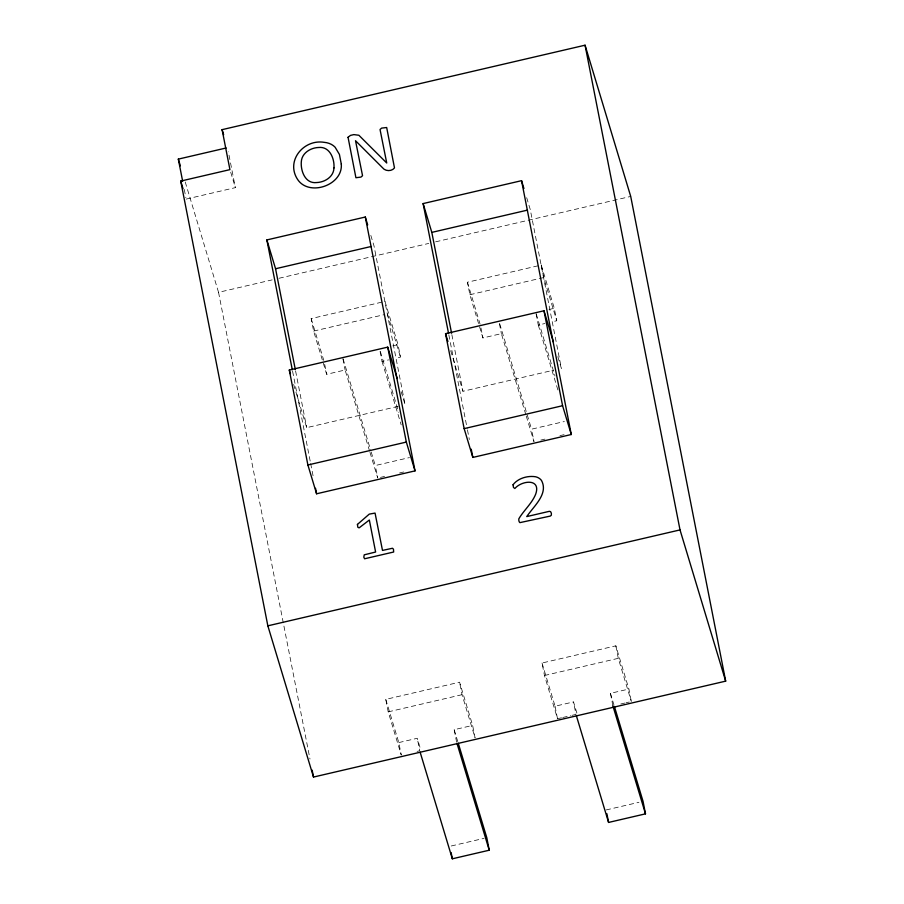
<?xml version="1.0" encoding="UTF-8"?>
<svg xmlns="http://www.w3.org/2000/svg" width="904" height="904" viewBox="0 0 904 904"><rect width="100%" height="100%" fill="white"/><g stroke="black" fill="none" stroke-linecap="round" stroke-linejoin="round"><path stroke-width="0.68" stroke-dasharray="4.52 3.39" d="M186.156 199.095L235.368 187.636L228.35 151.793M185.23 181.998L218.542 292.342L272.127 279.878M278.997 278.274L428.756 243.425M435.626 241.831L630.721 196.428M369.578 451.017L345.113 370.007L326.66 374.301L313.62 331.09L311.168 318.592L382.256 302.06M525.834 414.665L501.37 333.644L482.917 337.938L469.877 294.727L467.424 282.24L541.247 265.053L554.288 308.264L556.74 320.762L551.463 321.982M313.62 331.09L384.708 314.547M469.877 294.727L543.699 277.551L556.74 320.762M392.765 345.859L398.031 344.627L400.483 357.125L395.206 358.346M549.022 309.496L554.288 308.264M380.075 351.419L382.03 361.419L388.618 359.882M536.083 313.812L538.287 325.056L544.875 323.519M293.642 384.437L306.693 427.648L398.28 406.337M450.689 350.695L462.95 391.285L553.169 370.29M371.205 452.034L375.284 465.537L409.455 457.582M499.742 323.847L531.541 429.174L564.345 421.535M380.471 477.391L384.562 476.431M399.602 472.939L403.704 471.978M540.818 440.078L544.92 439.118M559.96 435.626L564.062 434.666M385.771 699.368L398.811 742.579L401.263 755.077L388.212 711.866L385.771 699.368L459.582 682.192L472.634 725.404L475.075 737.89L462.034 694.69L459.582 682.192M561.474 717.787L557.519 718.714L544.468 675.503L542.016 663.005L615.839 645.829L628.89 689.04L631.331 701.538L626.065 702.758M388.212 711.866L462.034 694.69M544.468 675.503L618.291 658.327L631.331 701.538M398.811 742.579L417.264 738.285L420.936 750.433M456.622 742.184L454.181 729.697L472.634 725.404M542.016 663.005L555.067 706.216L573.52 701.922L577.193 714.081M612.878 705.832L610.437 693.334L628.89 689.04M417.083 751.394L419.716 750.772L417.264 738.285M562.785 717.482L570.695 715.64M572.017 715.335L575.972 714.42L573.52 701.922M620.788 703.99L624.743 703.063M451.243 845.986L484.058 838.358M606.132 809.95L638.947 802.311M526.682 197.693L530.241 209.479L561.373 368.38L557.022 353.984M536.241 313.914L554.999 376.03M538.287 325.056L558.265 391.217M610.437 693.334L614.098 705.493M526.241 416.009L533.981 441.66L531.541 429.174M467.424 282.24L480.058 324.095M370.821 235.368L373.985 245.843L405.116 404.743L401.161 391.647M384.991 301.416L398.031 344.627M387.443 313.914L400.483 357.125M380.392 351.622L398.743 412.382M382.03 361.419L401.184 424.88M343.079 358.865L370.798 450.678M454.181 729.697L457.842 741.845M369.985 452.373L377.736 478.024L375.284 465.537M311.168 318.592L323.801 360.459M230.712 172.212L235.368 187.636M541.247 265.053L543.699 277.551M615.839 645.829L618.291 658.327M499.415 323.655L501.37 333.644M480.962 327.949L482.917 337.938M555.067 706.216L557.519 718.714M451.842 334.638L462.95 391.285M448.836 334.842L467.187 428.53M467.458 429.908L469.345 439.536M342.91 358.764L345.113 370.007M324.705 364.301L326.66 374.301M295.597 370.99L306.693 427.648M292.58 371.205L310.388 462.136M310.66 463.515L313.36 477.278M218.542 292.342L309.982 759.055M184.269 189.444L185.885 197.716"/><path stroke-width="1.36" d="M222.101 129.656L585.057 45.2L630.721 196.428L725.675 681.141L313.507 777.056L267.844 625.828L180.721 181.082L229.932 169.636L222.101 129.656L223.65 134.798M182.642 181.173L178.325 159.115L226.169 147.985M292.308 369.826L266.861 239.933L365.295 217.028L367.668 224.893M448.565 333.463L423.117 203.581L521.551 180.676L523.924 188.529M266.861 239.933L275.562 268.748L371.25 246.476M423.117 203.581L431.818 232.384L527.507 210.112M365.295 217.028L415.026 470.882L316.592 493.787L307.891 464.984L289.291 370.041L387.726 347.136L397.218 378.561M521.551 180.676L571.283 434.519L472.848 457.424L464.147 428.62L445.548 333.678L543.982 310.773L553.474 342.198M307.891 464.984L406.325 442.079L415.026 470.882M464.147 428.62L562.582 405.715L571.283 434.519M267.844 625.828L680.023 529.913L725.675 681.141M420.123 752.128L452.328 858.8L489.233 850.212L486.793 837.714L458.249 743.201M576.379 715.765L608.584 822.437L645.49 813.849L643.049 801.362L614.505 706.838M612.878 705.832L645.49 813.849M445.548 333.678L447.921 341.531M457.028 743.54L489.233 850.212M289.291 370.041L290.478 373.962M178.325 159.115L180.359 165.839M180.721 181.082L183.049 188.8M585.057 45.2L680.023 529.913M543.982 310.773L562.582 405.715M606.866 813.69L608.584 822.437M431.818 232.384L451.582 333.248M471.233 449.175L472.848 457.424M387.726 347.136L406.325 442.079M451.107 852.551L452.328 858.8M275.562 268.748L295.325 369.612M315.519 488.284L316.592 493.787M312.151 770.129L313.507 777.056M348.051 137.306L355.916 177.726L360.933 177.094L362.549 175.715L355.521 140.719L382.482 167.681C385.172 171.455 391.816 171.579 394.483 167.907L386.675 127.52L381.646 128.108L380.042 129.498L386.731 163.014L358.888 135.261L353.859 134.606L350.469 135.397L348.051 137.306M513.054 484.77L513.472 487.425L514.851 488.499C521.8 480.419 541.191 478.137 535.744 494.013C532.004 503.426 523.913 510.184 518.862 518.749C518.681 520.082 518.839 521.687 519.879 522.636L550.321 516.071L551.338 515.201L551.372 513.302L550.604 511.653L549.349 511.325L526.795 516.579C533.484 506.342 548.773 493.968 541.496 480.465A12.181 9.786 -16.8 0 0 535.665 476.781C527.699 475.447 517.969 478.227 513.054 484.77M341.294 164.11C343.068 185.207 309.224 196.857 297.676 179.557C285.336 161.036 303.654 138.9 324.174 142.335A18.6 14.961 -16.8 0 1 335.101 147.194L339.418 154.426L341.294 164.11M357.43 524.422L357.837 527.281L359.125 527.868L369.34 520.015L375.612 552.028L364.244 554.83L363.803 557.158L364.594 558.774L393.658 552.016L393.455 549.203L392.494 548.253L382.494 550.423L375.058 513.088L369.273 514.116L357.43 524.422M333.96 167.918C333.712 176.89 324.751 182.292 316.536 182.563C305.394 183.885 300.603 171.15 301.292 161.997C301.653 153.149 310.49 147.747 318.626 147.488C329.7 146.222 334.672 158.731 333.96 167.918"/></g></svg>
